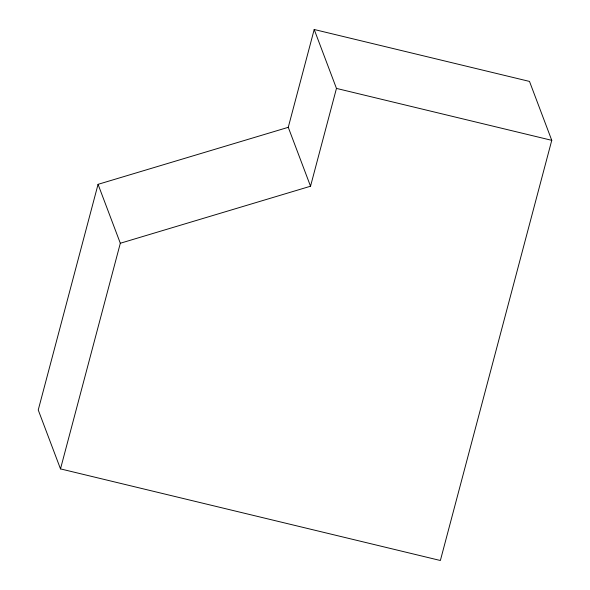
<?xml version="1.0" encoding="UTF-8"?>
<svg xmlns="http://www.w3.org/2000/svg" width="590" height="590" viewBox="0 0 590 590"><rect width="100%" height="100%" fill="white"/><g stroke="black" fill="none" stroke-linecap="round" stroke-linejoin="round"><path stroke-width="0.89" d="M288.267 127.315L98.058 184.338L38.239 409.984L60.497 468.895L440.369 560.5L551.761 140.332L529.503 81.42L314.205 29.5L288.267 127.315L310.532 186.226L120.323 243.25L60.497 468.895M310.532 186.226L336.462 88.412L314.205 29.5M336.462 88.412L551.761 140.332M98.058 184.338L120.323 243.25"/></g></svg>
